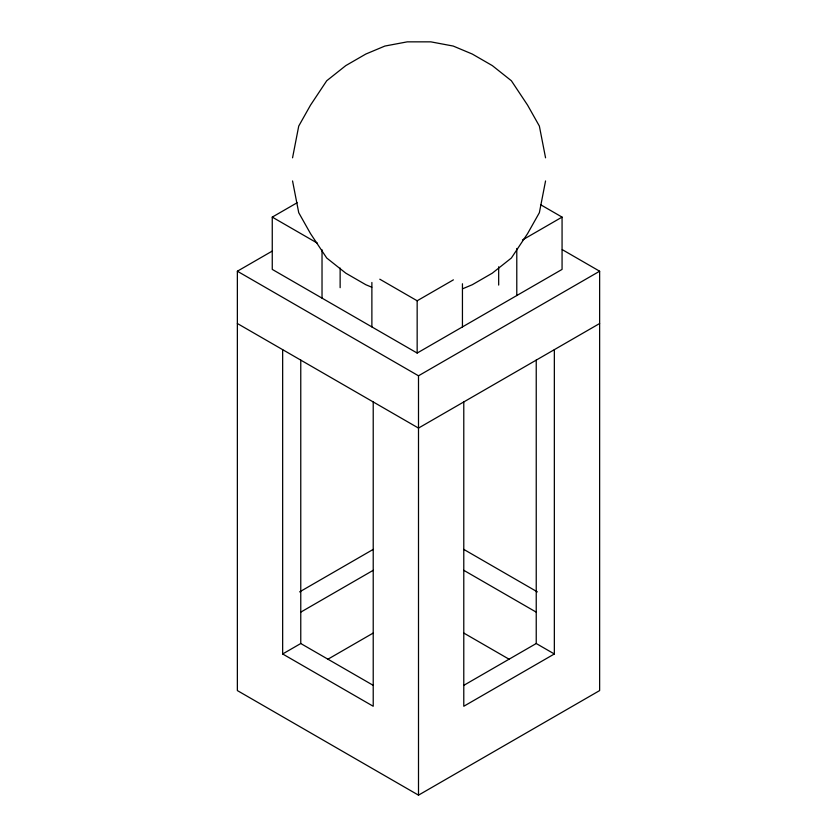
<?xml version="1.0" encoding="UTF-8"?>
<svg xmlns="http://www.w3.org/2000/svg" width="837" height="837" viewBox="0 0 837 837"><rect width="100%" height="100%" fill="white"/><g stroke="black" fill="none" stroke-linecap="round" stroke-linejoin="round"><path stroke-width="1.26" d="M292.552 157.816L298.736 126.063L310.517 105.138L326.723 80.76L345.786 65.61L365.821 54.049L384.874 46.056L407.274 41.85L430.825 41.85L453.225 46.056L472.288 54.049L492.323 65.61L511.376 80.76L527.582 105.138L539.363 126.063L545.557 157.816M545.557 180.949L539.363 212.703L527.582 233.628L511.376 258.016L492.323 273.155L472.288 284.726L462.756 288.723M540.556 204.688L562.066 217.107L562.066 269.399L417.161 353.057L272.255 269.399L272.255 217.107L297.156 202.732M562.276 249.646L599.637 271.219L599.637 690.577L418.5 795.15L237.363 690.577L237.363 271.219L272.464 250.954M379.799 279.202L417.161 300.776L453.392 279.861M522.445 239.989L562.066 217.107M237.363 271.219L418.5 375.792L599.637 271.219M599.637 323.511L418.5 428.084L237.363 323.511M299.636 591.885L373.218 549.396M300.765 612.14L373.218 570.311M282.655 349.646L282.655 653.969L300.765 643.517L373.218 685.346M327.937 659.2L373.218 633.054M463.782 685.346L536.235 643.517L554.345 653.969L554.345 349.646M554.345 653.969L463.782 706.261L463.782 401.802M371.774 287.217L365.821 284.726L345.786 273.155L326.723 258.016L310.517 233.628L298.736 212.703L292.552 180.949M272.255 217.107L317.505 243.232M463.782 549.396L537.364 591.885M463.782 570.311L536.235 612.14M463.782 633.054L509.063 659.2M282.655 653.969L373.218 706.261L373.218 401.802M536.235 360.067L536.235 643.517M516.785 248.484L516.785 295.545M498.674 266.783L498.674 285.082M462.442 283.774L462.442 326.911M418.5 375.792L418.5 795.15M417.161 300.776L417.161 353.057M371.879 282.467L371.879 326.911M340.136 268.07L340.136 287.677M322.025 249.771L322.025 298.139M300.765 360.067L300.765 643.517"/></g></svg>
